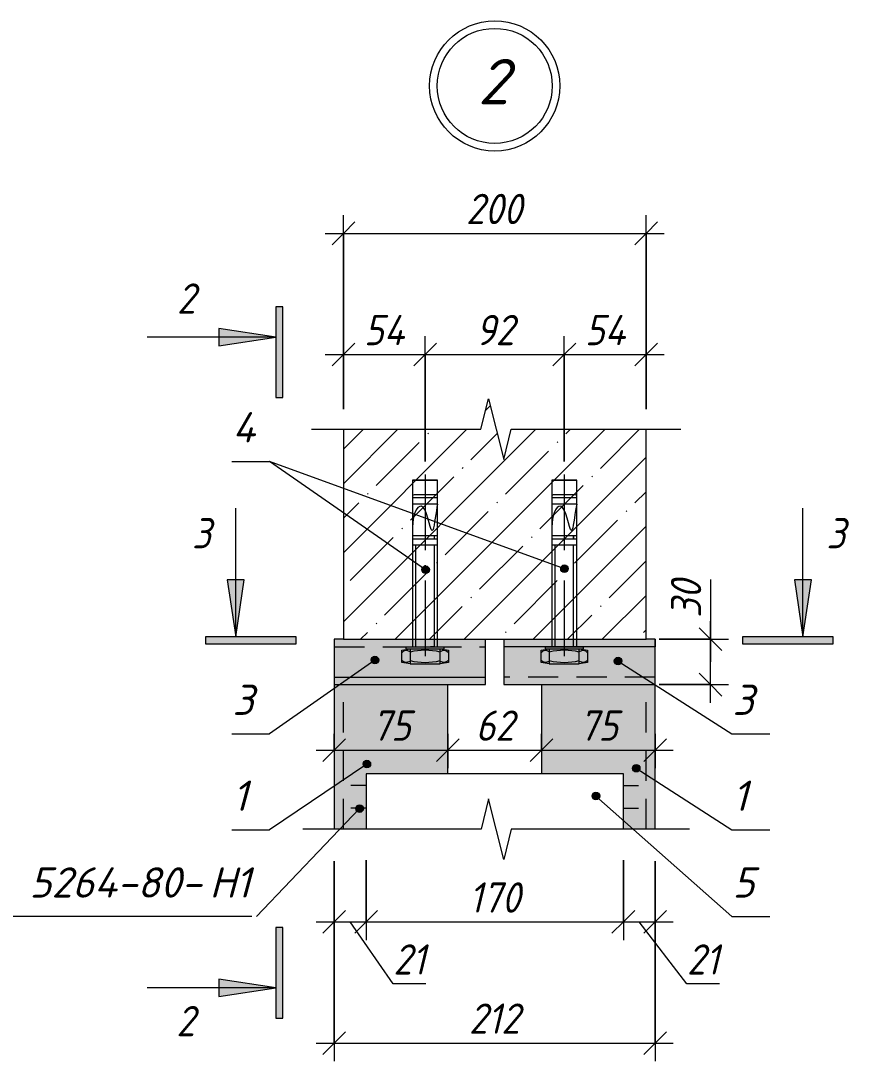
# Model space of a CAD drawing. Header units: millimetres. Extents: x -508 to 38670, y -99 to 8560.
# Drawn here: x 15065 to 15612, y 4062 to 4749 of the extents above; entities that cross this region are included whole.
import ezdxf

# ---------------------------------------------------------------- set-up
doc = ezdxf.new("R2010")
doc.units = ezdxf.units.MM
for name, pattern in [('200_ШТРИХ_ш1п0_6_', [32, 20, -12]), ('50_200_ШТРИХ_1Т_ш5_п1_п1_', [70, 50, -10, 0, -10]), ('IMPORT-Невидимая', [39.122222, 28.222222, -10.9])]:
    doc.linetypes.add(name, pattern=pattern)
for name, color, linetype, lineweight in [('A-ANNO-DIMS', 7, 'Continuous', 9), ('A-ANNO-DIMS-10', 7, 'Continuous', 9), ('A-ANNO-NOTE', 7, 'Continuous', 9), ('A-DETL', 7, 'Continuous', 9), ('A-DETL-1', 7, 'Continuous', 5), ('A-DETL-2', 7, '200_ШТРИХ_ш1п0_6_', 5), ('A-DETL-3', 7, 'Continuous', 20), ('A-DETL-4', 7, '50_200_ШТРИХ_1Т_ш5_п1_п1_', 5), ('A-DETL-5', 7, 'IMPORT-Невидимая', 5), ('A-DETL-GENF', 7, 'Continuous', 9), ('A-DETL-GENF-1', 7, 'Continuous', 5), ('G-ANNO-TEXT', 7, 'Continuous', 9)]:
    doc.layers.add(name, color=color, linetype=linetype, lineweight=lineweight)
doc.layers.add('A-DETL-GENF-2', color=7, linetype='Continuous', lineweight=9, true_color=0xffffff)
doc.styles.add('ISOCPEUR_B_I', font='', dxfattribs={"height": 30})
doc.styles.add('ISOCPEUR_I_2', font='isocpeui.ttf', dxfattribs={"width": 0.9, "height": 20})
doc.styles.add('ISOCPEUR_I_4', font='isocpeui.ttf', dxfattribs={"height": 20})
doc.styles.get('ISOCPEUR_B_I').set_extended_font_data('ISOCPEUR', italic=True, bold=True)
doc.dimstyles.new('ISO-2_0_0_9К_СРЕДНИЙ_1', dxfattribs={"dimscale": 304.8, "dimtxt": 19.919624, "dimasz": 0.049213, "dimexe": 0.03937, "dimexo": 0, "dimgap": 0, "dimtad": 1, "dimdec": 0, "dimzin": 0, "dimdsep": 46, "dimtxsty": 'ISOCPEUR_I_2', "dimblk1": 'OBLIQUE', "dimblk2": 'OBLIQUE', "dimsah": 1, "dimcen": 0.09, "dimdle": 0.03937, "dimazin": 0, "dimtfac": 1, "dimtdec": 4, "dimtix": 1, "dimtmove": 0, "dimatfit": 3, "dimfxl": 1, "dimtvp": 1, "dimtolj": 1, "dimtzin": 0, "dimarcsym": 2})
doc.dimstyles.new('ISO-2_0_0_9К_СРЕДНИЙ_2', dxfattribs={"dimscale": 304.8, "dimtxt": 19.919624, "dimasz": 0.049213, "dimexe": 0.03937, "dimexo": 0, "dimgap": 0, "dimtad": 1, "dimdec": 0, "dimzin": 0, "dimdsep": 46, "dimtxsty": 'ISOCPEUR_I_2', "dimblk1": 'OBLIQUE', "dimblk2": 'OBLIQUE', "dimsah": 1, "dimcen": 0.09, "dimdle": 0.03937, "dimazin": 0, "dimtfac": 1, "dimtdec": 4, "dimtix": 1, "dimtmove": 1, "dimatfit": 3, "dimfxl": 1, "dimtvp": 1, "dimtolj": 1, "dimtzin": 0, "dimarcsym": 2})

# ---------------------------------------------------------------- blocks, each defined once
blk = doc.blocks.new('DET_Линия разрыва - Линия разрыва-25057212-АР1_Фахверк из 2-х уголков Ф-11_ Ф-18-Ф-21_Узлы 2 эт_')
at = {"layer": 'A-DETL-GENF'}
for p, q in [((-5, 20), (-10, 0)), ((5, -20), (-5, 20)), ((-10, 0), (-127.72, 0)), ((10, 0), (5, -20)), ((127.72, 0), (10, 0))]:
    blk.add_line(p, q, dxfattribs=at)
blk = doc.blocks.new('DET_Линия разрыва - Линия разрыва-25057213-АР1_Фахверк из 2-х уголков Ф-11_ Ф-18-Ф-21_Узлы 2 эт_')
at = {"layer": 'A-DETL-GENF'}
for p, q in [((-5, 20), (-10, 0)), ((5, -20), (-5, 20)), ((-10, 0), (-122.1, 0)), ((10, 0), (5, -20)), ((122.1, 0), (10, 0))]:
    blk.add_line(p, q, dxfattribs=at)
blk = doc.blocks.new('DIMBLOCK185-АР1_Фахверк из 2-х уголков Ф-11_ Ф-18-Ф-21_Узлы 2 эт_')
at = {"layer": 'A-ANNO-DIMS-10'}
for p, q in [((15278.02, 4492.9), (15278.02, 4541.02)), ((15332.02, 4458.33), (15332.02, 4541.02)), ((15266.02, 4529.02), (15332.02, 4529.02)), ((15278.02, 4529.02), (15278.02, 4492.9)), ((15332.02, 4529.02), (15332.02, 4458.33))]:
    blk.add_line(p, q, dxfattribs=at)
at = {"layer": 'A-ANNO-DIMS-10', "lineweight": 20}
for p, q in [((15278.02, 4529.02), (15285.52, 4536.52)), ((15332.02, 4529.02), (15339.52, 4536.52)), ((15278.02, 4529.02), (15270.52, 4521.52)), ((15332.02, 4529.02), (15324.52, 4521.52))]:
    blk.add_line(p, q, dxfattribs=at)
at = {"layer": 'A-ANNO-DIMS-10', "color": 0, "insert": (15291.61, 4555.15), "char_height": 20, "width": 32.1779, "attachment_point": 1, "line_spacing_factor": 1.149209, "style": 'ISOCPEUR_I_2'}
blk.add_mtext('54', dxfattribs=at)
blk = doc.blocks.new('_Oblique')
at = {"color": 0, "linetype": 'ByBlock', "lineweight": -2}
blk.add_line((-0.5, -0.5), (0.5, 0.5), dxfattribs=at)
blk = doc.blocks.new('DIMBLOCK186-АР1_Фахверк из 2-х уголков Ф-11_ Ф-18-Ф-21_Узлы 2 эт_')
at = {"layer": 'A-ANNO-DIMS-10'}
for p, q in [((15332.02, 4458.33), (15332.02, 4541.02)), ((15424.02, 4458.33), (15424.02, 4541.02)), ((15332.02, 4529.02), (15424.02, 4529.02)), ((15332.02, 4529.02), (15332.02, 4458.33)), ((15424.02, 4529.02), (15424.02, 4458.33))]:
    blk.add_line(p, q, dxfattribs=at)
at = {"layer": 'A-ANNO-DIMS-10', "lineweight": 20}
for p, q in [((15332.02, 4529.02), (15339.52, 4536.52)), ((15424.02, 4529.02), (15431.52, 4536.52)), ((15332.02, 4529.02), (15324.52, 4521.52)), ((15424.02, 4529.02), (15416.52, 4521.52))]:
    blk.add_line(p, q, dxfattribs=at)
at = {"layer": 'A-ANNO-DIMS-10', "color": 0, "insert": (15365.38, 4555.15), "char_height": 20, "width": 30.3391, "attachment_point": 1, "line_spacing_factor": 1.149209, "style": 'ISOCPEUR_I_2'}
blk.add_mtext('92', dxfattribs=at)
blk = doc.blocks.new('DIMBLOCK187-АР1_Фахверк из 2-х уголков Ф-11_ Ф-18-Ф-21_Узлы 2 эт_')
at = {"layer": 'A-ANNO-DIMS-10'}
for p, q in [((15424.02, 4458.33), (15424.02, 4541.02)), ((15478.02, 4492.9), (15478.02, 4541.02)), ((15424.02, 4529.02), (15490.02, 4529.02)), ((15424.02, 4529.02), (15424.02, 4458.33)), ((15478.02, 4529.02), (15478.02, 4492.9))]:
    blk.add_line(p, q, dxfattribs=at)
at = {"layer": 'A-ANNO-DIMS-10', "lineweight": 20}
for p, q in [((15424.02, 4529.02), (15431.52, 4536.52)), ((15478.02, 4529.02), (15485.52, 4536.52)), ((15424.02, 4529.02), (15416.52, 4521.52)), ((15478.02, 4529.02), (15470.52, 4521.52))]:
    blk.add_line(p, q, dxfattribs=at)
at = {"layer": 'A-ANNO-DIMS-10', "color": 0, "insert": (15437.61, 4555.15), "char_height": 20, "width": 32.1779, "attachment_point": 1, "line_spacing_factor": 1.149209, "style": 'ISOCPEUR_I_2'}
blk.add_mtext('54', dxfattribs=at)
blk = doc.blocks.new('DIMBLOCK188-АР1_Фахверк из 2-х уголков Ф-11_ Ф-18-Ф-21_Узлы 2 эт_')
at = {"layer": 'A-ANNO-DIMS-10'}
for p, q in [((15347.02, 4278.34), (15347.02, 4255.73)), ((15347.02, 4267.73), (15347.02, 4278.34)), ((15409.02, 4278.34), (15409.02, 4255.73)), ((15409.02, 4267.73), (15409.02, 4278.34)), ((15335.02, 4267.73), (15421.02, 4267.73))]:
    blk.add_line(p, q, dxfattribs=at)
at = {"layer": 'A-ANNO-DIMS-10', "lineweight": 20}
for p, q in [((15347.02, 4267.73), (15354.52, 4275.23)), ((15409.02, 4267.73), (15416.52, 4275.23)), ((15347.02, 4267.73), (15339.52, 4260.23)), ((15409.02, 4267.73), (15401.52, 4260.23))]:
    blk.add_line(p, q, dxfattribs=at)
at = {"layer": 'A-ANNO-DIMS-10', "color": 0, "insert": (15365.38, 4293.86), "char_height": 20, "width": 30.3391, "attachment_point": 1, "line_spacing_factor": 1.149209, "style": 'ISOCPEUR_I_2'}
blk.add_mtext('62', dxfattribs=at)
blk = doc.blocks.new('DIMBLOCK189-АР1_Фахверк из 2-х уголков Ф-11_ Ф-18-Ф-21_Узлы 2 эт_')
at = {"layer": 'A-ANNO-DIMS-10'}
for p, q in [((15272.02, 4278.34), (15272.02, 4255.73)), ((15272.02, 4267.73), (15272.02, 4278.34)), ((15347.02, 4278.34), (15347.02, 4255.73)), ((15347.02, 4267.73), (15347.02, 4278.34)), ((15260.02, 4267.73), (15359.02, 4267.73))]:
    blk.add_line(p, q, dxfattribs=at)
at = {"layer": 'A-ANNO-DIMS-10', "lineweight": 20}
for p, q in [((15272.02, 4267.73), (15279.52, 4275.23)), ((15347.02, 4267.73), (15354.52, 4275.23)), ((15272.02, 4267.73), (15264.52, 4260.23)), ((15347.02, 4267.73), (15339.52, 4260.23))]:
    blk.add_line(p, q, dxfattribs=at)
at = {"layer": 'A-ANNO-DIMS-10', "color": 0, "insert": (15296.88, 4293.86), "char_height": 20, "width": 30.3391, "attachment_point": 1, "line_spacing_factor": 1.149209, "style": 'ISOCPEUR_I_2'}
blk.add_mtext('75', dxfattribs=at)
blk = doc.blocks.new('DIMBLOCK190-АР1_Фахверк из 2-х уголков Ф-11_ Ф-18-Ф-21_Узлы 2 эт_')
at = {"layer": 'A-ANNO-DIMS-10'}
for p, q in [((15409.02, 4278.34), (15409.02, 4255.73)), ((15409.02, 4267.73), (15409.02, 4278.34)), ((15484.02, 4278.34), (15484.02, 4255.73)), ((15484.02, 4267.73), (15484.02, 4278.34)), ((15397.02, 4267.73), (15496.02, 4267.73))]:
    blk.add_line(p, q, dxfattribs=at)
at = {"layer": 'A-ANNO-DIMS-10', "lineweight": 20}
for p, q in [((15409.02, 4267.73), (15416.52, 4275.23)), ((15484.02, 4267.73), (15491.52, 4275.23)), ((15409.02, 4267.73), (15401.52, 4260.23)), ((15484.02, 4267.73), (15476.52, 4260.23))]:
    blk.add_line(p, q, dxfattribs=at)
at = {"layer": 'A-ANNO-DIMS-10', "color": 0, "insert": (15433.88, 4293.86), "char_height": 20, "width": 30.3391, "attachment_point": 1, "line_spacing_factor": 1.149209, "style": 'ISOCPEUR_I_2'}
blk.add_mtext('75', dxfattribs=at)
blk = doc.blocks.new('DIMBLOCK191-АР1_Фахверк из 2-х уголков Ф-11_ Ф-18-Ф-21_Узлы 2 эт_')
at = {"layer": 'A-ANNO-DIMS-10'}
for p, q in [((15272.02, 4194.31), (15272.02, 4062.19)), ((15272.02, 4074.19), (15272.02, 4194.31)), ((15484.02, 4194.31), (15484.02, 4062.19)), ((15484.02, 4074.19), (15484.02, 4194.31)), ((15260.02, 4074.19), (15496.02, 4074.19))]:
    blk.add_line(p, q, dxfattribs=at)
at = {"layer": 'A-ANNO-DIMS-10', "lineweight": 20}
for p, q in [((15272.02, 4074.19), (15279.52, 4081.69)), ((15484.02, 4074.19), (15491.52, 4081.69)), ((15272.02, 4074.19), (15264.52, 4066.69)), ((15484.02, 4074.19), (15476.52, 4066.69))]:
    blk.add_line(p, q, dxfattribs=at)
at = {"layer": 'A-ANNO-DIMS-10', "color": 0, "insert": (15360.98, 4100.32), "char_height": 20, "width": 40.9118, "attachment_point": 1, "line_spacing_factor": 1.149209, "style": 'ISOCPEUR_I_2'}
blk.add_mtext('212', dxfattribs=at)
blk = doc.blocks.new('DIMBLOCK192-АР1_Фахверк из 2-х уголков Ф-11_ Ф-18-Ф-21_Узлы 2 эт_')
at = {"layer": 'A-ANNO-DIMS-10'}
for p, q in [((15520.61, 4380.29), (15520.61, 4355)), ((15520.61, 4355), (15520.61, 4325.91)), ((15520.61, 4298.91), (15520.61, 4352.91)), ((15486.62, 4340.91), (15532.61, 4340.91)), ((15520.61, 4340.91), (15486.62, 4340.91)), ((15486.62, 4310.91), (15532.61, 4310.91)), ((15520.61, 4310.91), (15486.62, 4310.91))]:
    blk.add_line(p, q, dxfattribs=at)
at = {"layer": 'A-ANNO-DIMS-10', "lineweight": 20}
for p, q in [((15520.61, 4340.91), (15513.11, 4348.41)), ((15520.61, 4340.91), (15528.11, 4333.41)), ((15520.61, 4310.91), (15513.11, 4318.41)), ((15520.61, 4310.91), (15528.11, 4303.41))]:
    blk.add_line(p, q, dxfattribs=at)
at = {"layer": 'A-ANNO-DIMS-10', "color": 0, "insert": (15494.48, 4355), "char_height": 20, "width": 30.3391, "attachment_point": 1, "rotation": 90, "line_spacing_factor": 1.149209, "style": 'ISOCPEUR_I_2'}
blk.add_mtext('30', dxfattribs=at)
blk = doc.blocks.new('_AT__Текстовая выноска1 - _AT__Текстовая выноска-30601245-АР1_Фахверк из 2-х уголков Ф-11_ Ф-18-Ф-21_Узлы 2 эт_')
at = {"layer": 'A-ANNO-NOTE'}
blk.add_line((0, 0), (2.5, 0), dxfattribs=at)
blk = doc.blocks.new('DIMBLOCK193-АР1_Фахверк из 2-х уголков Ф-11_ Ф-18-Ф-21_Узлы 2 эт_')
at = {"layer": 'A-ANNO-DIMS-10'}
for p, q in [((15278.02, 4510.87), (15278.02, 4621.02)), ((15478.02, 4510.87), (15478.02, 4621.02)), ((15266.02, 4609.02), (15490.02, 4609.02)), ((15278.02, 4609.02), (15278.02, 4510.87)), ((15478.02, 4609.02), (15478.02, 4510.87))]:
    blk.add_line(p, q, dxfattribs=at)
at = {"layer": 'A-ANNO-DIMS-10', "lineweight": 20}
for p, q in [((15278.02, 4609.02), (15285.52, 4616.52)), ((15478.02, 4609.02), (15485.52, 4616.52)), ((15278.02, 4609.02), (15270.52, 4601.52)), ((15478.02, 4609.02), (15470.52, 4601.52))]:
    blk.add_line(p, q, dxfattribs=at)
at = {"layer": 'A-ANNO-DIMS-10', "color": 0, "insert": (15359.06, 4635.15), "char_height": 20, "width": 45.5087, "attachment_point": 1, "line_spacing_factor": 1.149209, "style": 'ISOCPEUR_I_2'}
blk.add_mtext('200', dxfattribs=at)
blk = doc.blocks.new('_AT__Текстовая выноска 2_0 - _AT__Текстовая выноска 2_0-30620700-АР1_Фахверк из 2-х уголков Ф-11_ Ф-18-Ф-21_Узлы 2 эт_')
at = {"layer": 'A-ANNO-NOTE'}
blk.add_line((0, 0), (23, 0), dxfattribs=at)
blk = doc.blocks.new('DIMBLOCK194-АР1_Фахверк из 2-х уголков Ф-11_ Ф-18-Ф-21_Узлы 2 эт_')
at = {"layer": 'A-ANNO-DIMS-10'}
for p, q in [((15272.02, 4194.31), (15272.02, 4142.19)), ((15272.02, 4154.19), (15272.02, 4194.31)), ((15293.02, 4194.89), (15293.02, 4142.19)), ((15293.02, 4154.19), (15293.02, 4194.89)), ((15260.02, 4154.19), (15293.02, 4154.19)), ((15311, 4113.26), (15282.52, 4154.19)), ((15332.46, 4113.26), (15311, 4113.26))]:
    blk.add_line(p, q, dxfattribs=at)
at = {"layer": 'A-ANNO-DIMS-10', "lineweight": 20}
for p, q in [((15272.02, 4154.19), (15279.52, 4161.69)), ((15293.02, 4154.19), (15300.52, 4161.69)), ((15272.02, 4154.19), (15264.52, 4146.69)), ((15293.02, 4154.19), (15285.52, 4146.69))]:
    blk.add_line(p, q, dxfattribs=at)
at = {"layer": 'A-ANNO-DIMS-10', "color": 0, "insert": (15311, 4139.39), "char_height": 20, "width": 25.7423, "attachment_point": 1, "line_spacing_factor": 1.149209, "style": 'ISOCPEUR_I_2'}
blk.add_mtext('21', dxfattribs=at)
blk = doc.blocks.new('DIMBLOCK195-АР1_Фахверк из 2-х уголков Ф-11_ Ф-18-Ф-21_Узлы 2 эт_')
at = {"layer": 'A-ANNO-DIMS-10'}
for p, q in [((15293.02, 4194.89), (15293.02, 4142.19)), ((15293.02, 4154.19), (15293.02, 4194.89)), ((15463.02, 4194.89), (15463.02, 4142.19)), ((15463.02, 4154.19), (15463.02, 4194.89)), ((15293.02, 4154.19), (15463.02, 4154.19))]:
    blk.add_line(p, q, dxfattribs=at)
at = {"layer": 'A-ANNO-DIMS-10', "lineweight": 20}
for p, q in [((15293.02, 4154.19), (15300.52, 4161.69)), ((15463.02, 4154.19), (15470.52, 4161.69)), ((15293.02, 4154.19), (15285.52, 4146.69)), ((15463.02, 4154.19), (15455.52, 4146.69))]:
    blk.add_line(p, q, dxfattribs=at)
at = {"layer": 'A-ANNO-DIMS-10', "color": 0, "insert": (15360.98, 4180.32), "char_height": 20, "width": 40.9118, "attachment_point": 1, "line_spacing_factor": 1.149209, "style": 'ISOCPEUR_I_2'}
blk.add_mtext('170', dxfattribs=at)
blk = doc.blocks.new('DIMBLOCK196-АР1_Фахверк из 2-х уголков Ф-11_ Ф-18-Ф-21_Узлы 2 эт_')
at = {"layer": 'A-ANNO-DIMS-10'}
for p, q in [((15463.02, 4194.89), (15463.02, 4142.19)), ((15463.02, 4154.19), (15463.02, 4194.89)), ((15484.02, 4194.31), (15484.02, 4142.19)), ((15484.02, 4154.19), (15484.02, 4194.31)), ((15463.02, 4154.19), (15496.02, 4154.19)), ((15505.01, 4113.26), (15473.52, 4154.19)), ((15526.47, 4113.26), (15505.01, 4113.26))]:
    blk.add_line(p, q, dxfattribs=at)
at = {"layer": 'A-ANNO-DIMS-10', "lineweight": 20}
for p, q in [((15463.02, 4154.19), (15470.52, 4161.69)), ((15484.02, 4154.19), (15491.52, 4161.69)), ((15463.02, 4154.19), (15455.52, 4146.69)), ((15484.02, 4154.19), (15476.52, 4146.69))]:
    blk.add_line(p, q, dxfattribs=at)
at = {"layer": 'A-ANNO-DIMS-10', "color": 0, "insert": (15505.01, 4139.39), "char_height": 20, "width": 25.7423, "attachment_point": 1, "line_spacing_factor": 1.149209, "style": 'ISOCPEUR_I_2'}
blk.add_mtext('21', dxfattribs=at)

msp = doc.modelspace()

# ---------------------------------------------------------------- hatches: boundary and pattern name
at = {"layer": 'A-ANNO-NOTE'}
h = msp.add_hatch(color=256, dxfattribs=at)
edge = h.paths.add_edge_path(flags=0)
edge.add_arc((15332.32, 4386.82), 2.5, 0, 360)
h = msp.add_hatch(color=256, dxfattribs=at)
edge = h.paths.add_edge_path(flags=0)
edge.add_arc((15424.11, 4387.48), 2.5, 0, 360)
h = msp.add_hatch(color=256, dxfattribs=at)
edge = h.paths.add_edge_path(flags=0)
edge.add_arc((15298.83, 4327.14), 2.5, 0, 360)
h = msp.add_hatch(color=256, dxfattribs=at)
edge = h.paths.add_edge_path(flags=0)
edge.add_arc((15459.54, 4326.52), 2.5, 0, 360)
h = msp.add_hatch(color=256, dxfattribs=at)
edge = h.paths.add_edge_path(flags=0)
edge.add_arc((15293.54, 4258.48), 2.5, 0, 360)
h = msp.add_hatch(color=256, dxfattribs=at)
edge = h.paths.add_edge_path(flags=0)
edge.add_arc((15471.52, 4255.73), 2.5, 0, 360)
h = msp.add_hatch(color=256, dxfattribs=at)
edge = h.paths.add_edge_path(flags=0)
edge.add_arc((15444.93, 4237.36), 2.5, 0, 360)
h = msp.add_hatch(color=256, dxfattribs=at)
edge = h.paths.add_edge_path(flags=0)
edge.add_arc((15288.74, 4229.01), 2.5, 0, 360)
at = {"layer": 'A-DETL-GENF'}
for points in [[(15238.1, 4500.59), (15238.1, 4560.46), (15233.41, 4560.46), (15233.41, 4500.59)], [(15195.69, 4534.81), (15233.41, 4540.46), (15195.69, 4546.12), (15195.69, 4540.46)], [(15206.84, 4342.51), (15212.5, 4380.23), (15201.18, 4380.23)], [(15581.7, 4342.51), (15587.36, 4380.23), (15576.05, 4380.23)], [(15186.84, 4337.83), (15246.72, 4337.83), (15246.72, 4342.51), (15186.84, 4342.51), (15186.84, 4340.91)], [(15601.7, 4337.83), (15601.7, 4342.51), (15541.83, 4342.51), (15541.83, 4337.83), (15581.7, 4337.83)], [(15233.41, 4090.69), (15238.1, 4090.69), (15238.1, 4150.57), (15233.41, 4150.57), (15233.41, 4105.03)], [(15195.69, 4105.03), (15233.41, 4110.69), (15195.69, 4116.35), (15195.69, 4110.69)]]:
    msp.add_hatch(color=256, dxfattribs=at).paths.add_polyline_path(points, flags=0)
at = {"layer": 'A-DETL-GENF-1'}
h = msp.add_hatch(dxfattribs=at)
h.set_pattern_fill('FP_14', color=256, style=0, pattern_type=2)
h.set_pattern_definition([(45, (9420.183, 0), (-22.80985, 22.80985), []), (45, (9442.993, 0), (-22.80985, 22.80985), [40.323, -8.065, 0.671, -7.394])])
h.paths.add_polyline_path([(15373.94, 4340.91), (15478.02, 4340.91), (15478.02, 4479.66), (15388.94, 4479.66), (15383.94, 4459.66), (15373.94, 4499.66), (15368.94, 4479.66), (15278.02, 4479.66), (15278.02, 4340.91), (15372.02, 4340.91)], flags=0)
at = {"layer": 'A-DETL-GENF-2'}
for points in [[(15372.02, 4310.91), (15372.02, 4340.91), (15272.02, 4340.91), (15272.02, 4310.91), (15347.02, 4310.91)], [(15384.02, 4310.91), (15484.02, 4310.91), (15484.02, 4340.91), (15384.02, 4340.91)], [(15293.02, 4215.41), (15293.02, 4251.91), (15347.02, 4251.91), (15347.02, 4310.91), (15272.02, 4310.91), (15272.02, 4215.41)], [(15484.02, 4215.41), (15484.02, 4310.91), (15409.02, 4310.91), (15409.02, 4251.91), (15463.02, 4251.91), (15463.02, 4215.41)]]:
    msp.add_hatch(color=256, dxfattribs=at).paths.add_polyline_path(points, flags=0)

# ---------------------------------------------------------------- linework, layer by layer
at = {"layer": 'A-ANNO-NOTE'}
for p, q in [((15424.11, 4387.48), (15229.28, 4458.38)), ((15332.32, 4386.82), (15229.28, 4458.38)), ((15298.83, 4327.14), (15229.28, 4278.37)), ((15459.54, 4326.52), (15534.75, 4278.37)), ((15293.54, 4258.48), (15229.28, 4215.02)), ((15471.52, 4255.73), (15534.75, 4215.02)), ((15444.93, 4237.36), (15534.75, 4157.73)), ((15288.74, 4229.01), (15220.53, 4157.73))]:
    msp.add_line(p, q, dxfattribs=at)
for centre in [(15332.32, 4386.82), (15424.11, 4387.48), (15298.83, 4327.14), (15459.54, 4326.52), (15293.54, 4258.48), (15471.52, 4255.73), (15444.93, 4237.36), (15288.74, 4229.01)]:
    msp.add_circle(centre, 2.5, dxfattribs=at)
at = {"layer": 'A-DETL'}
for p, q in [((15278.02, 4340.91), (15272.02, 4340.91)), ((15272.02, 4340.91), (15272.02, 4310.91)), ((15372.02, 4310.91), (15372.02, 4340.91)), ((15384.02, 4340.91), (15384.02, 4310.91)), ((15484.02, 4340.91), (15478.02, 4340.91)), ((15484.02, 4310.91), (15484.02, 4340.91)), ((15484.02, 4335.91), (15384.02, 4335.91)), ((15272.02, 4315.91), (15372.02, 4315.91)), ((15272.02, 4310.91), (15272.02, 4215.41)), ((15272.02, 4310.91), (15372.02, 4310.91)), ((15347.02, 4251.91), (15347.02, 4310.91)), ((15384.02, 4310.91), (15484.02, 4310.91)), ((15409.02, 4310.91), (15409.02, 4251.91)), ((15484.02, 4215.41), (15484.02, 4310.91)), ((15463.02, 4251.91), (15293.02, 4251.91)), ((15293.02, 4251.91), (15293.02, 4215.41)), ((15463.02, 4215.41), (15463.02, 4251.91))]:
    msp.add_line(p, q, dxfattribs=at)
at = {"layer": 'A-DETL-1'}
for p, q in [((15233.41, 4560.46), (15233.41, 4540.46)), ((15238.1, 4560.46), (15233.41, 4560.46)), ((15238.1, 4500.59), (15238.1, 4560.46)), ((15195.69, 4546.12), (15195.69, 4534.81)), ((15233.41, 4540.46), (15195.69, 4546.12)), ((15233.41, 4540.46), (15148.41, 4540.46)), ((15195.69, 4534.81), (15233.41, 4540.46)), ((15233.41, 4540.46), (15233.41, 4500.59)), ((15233.41, 4500.59), (15238.1, 4500.59)), ((15323.76, 4445.91), (15340.29, 4445.91)), ((15340.29, 4445.91), (15323.76, 4445.91)), ((15323.76, 4445.91), (15323.76, 4335.91)), ((15340.29, 4335.91), (15340.29, 4445.91)), ((15415.76, 4445.91), (15432.29, 4445.91)), ((15432.29, 4445.91), (15415.76, 4445.91)), ((15415.76, 4445.91), (15415.76, 4335.91)), ((15432.29, 4335.91), (15432.29, 4445.91)), ((15340.29, 4434.26), (15323.76, 4434.26)), ((15339.32, 4436.33), (15324.73, 4436.33)), ((15432.29, 4434.26), (15415.76, 4434.26)), ((15431.32, 4436.33), (15416.73, 4436.33)), ((15206.84, 4342.51), (15206.84, 4427.51)), ((15340.29, 4430.13), (15323.76, 4430.13)), ((15432.29, 4430.13), (15415.76, 4430.13)), ((15581.7, 4342.51), (15581.7, 4427.51)), ((15340.29, 4409.17), (15323.76, 4409.17)), ((15340.29, 4407.1), (15323.76, 4407.1)), ((15338.13, 4407.1), (15338.13, 4409.17)), ((15338.22, 4407.1), (15338.22, 4409.17)), ((15432.29, 4409.17), (15415.76, 4409.17)), ((15432.29, 4407.1), (15415.76, 4407.1)), ((15430.13, 4407.1), (15430.13, 4409.17)), ((15430.22, 4407.1), (15430.22, 4409.17)), ((15340.29, 4402.97), (15323.76, 4402.97)), ((15325.86, 4335.91), (15325.86, 4402.97)), ((15338.18, 4335.91), (15338.18, 4402.97)), ((15432.29, 4402.97), (15415.76, 4402.97)), ((15417.86, 4335.91), (15417.86, 4402.97)), ((15430.18, 4335.91), (15430.18, 4402.97)), ((15201.18, 4380.23), (15206.84, 4342.51)), ((15212.5, 4380.23), (15201.18, 4380.23)), ((15206.84, 4342.51), (15212.5, 4380.23)), ((15587.36, 4380.23), (15576.05, 4380.23)), ((15576.05, 4380.23), (15581.7, 4342.51)), ((15581.7, 4342.51), (15587.36, 4380.23)), ((15186.84, 4342.51), (15186.84, 4337.83)), ((15206.84, 4342.51), (15186.84, 4342.51)), ((15186.84, 4337.83), (15246.72, 4337.83)), ((15246.72, 4342.51), (15206.84, 4342.51)), ((15246.72, 4337.83), (15246.72, 4342.51)), ((15581.7, 4342.51), (15541.83, 4342.51)), ((15541.83, 4342.51), (15541.83, 4337.83)), ((15541.83, 4337.83), (15601.7, 4337.83)), ((15601.7, 4342.51), (15581.7, 4342.51)), ((15601.7, 4337.83), (15601.7, 4342.51)), ((15316.61, 4333.71), (15322.1, 4334.48)), ((15316.61, 4325.51), (15316.61, 4333.71)), ((15319.35, 4335.91), (15319.35, 4334.48)), ((15319.35, 4335.91), (15344.7, 4335.91)), ((15319.35, 4334.48), (15344.7, 4334.48)), ((15322.1, 4334.48), (15322.1, 4324.73)), ((15322.1, 4334.48), (15341.94, 4334.48)), ((15337.57, 4335.91), (15335.52, 4335.91)), ((15341.94, 4324.73), (15341.94, 4334.48)), ((15341.94, 4334.48), (15347.43, 4333.71)), ((15344.7, 4334.48), (15344.7, 4335.91)), ((15347.43, 4333.71), (15347.43, 4325.51)), ((15408.61, 4333.71), (15414.1, 4334.48)), ((15408.61, 4325.51), (15408.61, 4333.71)), ((15411.35, 4335.91), (15411.35, 4334.48)), ((15411.35, 4335.91), (15436.7, 4335.91)), ((15411.35, 4334.48), (15436.7, 4334.48)), ((15414.1, 4334.48), (15414.1, 4324.73)), ((15414.1, 4334.48), (15433.94, 4334.48)), ((15429.57, 4335.91), (15427.52, 4335.91)), ((15433.94, 4324.73), (15433.94, 4334.48)), ((15433.94, 4334.48), (15439.43, 4333.71)), ((15436.7, 4334.48), (15436.7, 4335.91)), ((15439.43, 4333.71), (15439.43, 4325.51)), ((15322.1, 4324.74), (15316.61, 4325.51)), ((15322.1, 4324.73), (15341.94, 4324.73)), ((15347.43, 4325.51), (15341.94, 4324.74)), ((15414.1, 4324.74), (15408.61, 4325.51)), ((15414.1, 4324.73), (15433.94, 4324.73)), ((15439.43, 4325.51), (15433.94, 4324.74)), ((15293.02, 4244.41), (15283.02, 4244.41)), ((15463.02, 4244.41), (15473.02, 4244.41)), ((15293.02, 4229.41), (15283.02, 4229.41)), ((15463.02, 4229.41), (15473.02, 4229.41)), ((15238.1, 4150.57), (15233.41, 4150.57)), ((15233.41, 4150.57), (15233.41, 4110.69)), ((15238.1, 4090.69), (15238.1, 4150.57)), ((15233.41, 4110.69), (15148.41, 4110.69)), ((15233.41, 4110.69), (15195.69, 4116.35)), ((15195.69, 4116.35), (15195.69, 4105.03)), ((15195.69, 4105.03), (15233.41, 4110.69)), ((15233.41, 4110.69), (15233.41, 4090.69)), ((15233.41, 4090.69), (15238.1, 4090.69))]:
    msp.add_line(p, q, dxfattribs=at)
for radius in [43, 38]:
    msp.add_circle((15378.02, 4706.41), radius, dxfattribs=at)
for centre, radius, start, end in [((15324.94, 4434.97), 1.38, 98.72345, 149.10051), ((15339.11, 4434.97), 1.38, 30.89949, 81.27655), ((15416.94, 4434.97), 1.38, 98.72345, 149.10051), ((15431.11, 4434.97), 1.38, 30.89949, 81.27655), ((15319.74, 4329.17), 4.23, 56.08031, 137.7236), ((15332.02, 4290.75), 42.85, 76.6145, 103.3855), ((15344.3, 4329.17), 4.23, 42.2764, 123.91969), ((15411.74, 4329.17), 4.23, 56.08031, 137.7236), ((15424.02, 4290.75), 42.85, 76.6145, 103.3855), ((15436.3, 4329.17), 4.23, 42.2764, 123.91969), ((15319.74, 4330.03), 4.23, 222.2764, 303.91969), ((15332.02, 4368.45), 42.85, 256.6145, 283.3855), ((15344.3, 4330.03), 4.23, 236.08031, 317.7236), ((15411.74, 4330.03), 4.23, 222.2764, 303.91969), ((15424.02, 4368.45), 42.85, 256.6145, 283.3855), ((15436.3, 4330.03), 4.23, 236.08031, 317.7236)]:
    msp.add_arc(centre, radius, start, end, dxfattribs=at)
for points in [[(15340.29, 4430.13), (15339.11, 4425.41), (15336.65, 4399.96), (15332.89, 4437.43), (15323.76, 4425.44), (15323.76, 4414.44)], [(15432.29, 4430.13), (15431.11, 4425.41), (15428.65, 4399.96), (15424.89, 4437.43), (15415.76, 4425.44), (15415.76, 4414.44)]]:
    msp.add_open_spline(points, degree=3, knots=[3.947128, 3.947128, 3.947128, 3.947128, 10.095996, 20.129437, 28.583816, 28.583816, 28.583816, 28.583816], dxfattribs=at)
at = {"layer": 'A-DETL-2'}
for p, q in [((15272.02, 4335.91), (15372.02, 4335.91)), ((15484.02, 4315.91), (15384.02, 4315.91)), ((15278.02, 4215.41), (15278.02, 4310.91)), ((15478.02, 4215.41), (15478.02, 4310.91))]:
    msp.add_line(p, q, dxfattribs=at)
at = {"layer": 'A-DETL-3'}
for p, q in [((15278.02, 4479.66), (15278.02, 4340.91)), ((15478.02, 4340.91), (15478.02, 4479.66)), ((15278.02, 4340.91), (15478.02, 4340.91))]:
    msp.add_line(p, q, dxfattribs=at)
at = {"layer": 'A-DETL-4'}
for p, q in [((15332.02, 4449.73), (15332.02, 4319.73)), ((15424.02, 4449.73), (15424.02, 4319.73))]:
    msp.add_line(p, q, dxfattribs=at)
at = {"layer": 'A-DETL-5'}
for p, q in [((15272.02, 4340.91), (15272.02, 4335.91)), ((15484.02, 4340.91), (15484.02, 4335.91))]:
    msp.add_line(p, q, dxfattribs=at)

# ---------------------------------------------------------------- block references
at = {"layer": 'A-ANNO-NOTE', "xscale": 10, "yscale": 10, "zscale": 10}
for p in [(15204.28, 4458.38), (15204.28, 4278.37), (15534.75, 4278.37), (15204.28, 4215.02), (15534.75, 4215.02), (15534.75, 4157.73)]:
    msp.add_blockref('_AT__Текстовая выноска1 - _AT__Текстовая выноска-30601245-АР1_Фахверк из 2-х уголков Ф-11_ Ф-18-Ф-21_Узлы 2 эт_', p, dxfattribs=at)
at = {"layer": 'A-ANNO-NOTE', "xscale": 10, "yscale": 10, "zscale": 10, "rotation": 180}
msp.add_blockref('_AT__Текстовая выноска 2_0 - _AT__Текстовая выноска 2_0-30620700-АР1_Фахверк из 2-х уголков Ф-11_ Ф-18-Ф-21_Узлы 2 эт_', (15217.62, 4157.73), dxfattribs=at)
at = {"layer": 'A-DETL-GENF', "rotation": 180}
msp.add_blockref('DET_Линия разрыва - Линия разрыва-25057213-АР1_Фахверк из 2-х уголков Ф-11_ Ф-18-Ф-21_Узлы 2 эт_', (15378.94, 4479.66), dxfattribs=at)
at = {"layer": 'A-DETL-GENF'}
msp.add_blockref('DET_Линия разрыва - Линия разрыва-25057212-АР1_Фахверк из 2-х уголков Ф-11_ Ф-18-Ф-21_Узлы 2 эт_', (15378.99, 4215.41), dxfattribs=at)

# ---------------------------------------------------------------- texts
at = {"layer": 'A-ANNO-NOTE', "char_height": 20, "attachment_point": 1, "style": 'ISOCPEUR_I_4'}
for s, insert, width in [('\\fISOCPEUR|b0|i1|c204|p34|;4', (15204.69, 4490.91), 20.8439), ('\\fISOCPEUR|b0|i1|c204|p34|;3', (15204.69, 4310.89), 17.6371), ('\\fISOCPEUR|b0|i1|c204|p34|;3', (15535.17, 4310.89), 17.6371), ('\\fISOCPEUR|b0|i1|c204|p34|;1', (15204.69, 4247.54), 12.827), ('\\fISOCPEUR|b0|i1|c204|p34|;1', (15535.17, 4247.54), 12.827), (' 5264-80-', (15057.81, 4190.26), 159.5358), ('\\fISOCPEUR|b0|i1|c204|p34|;Н', (15189.44, 4190.26), 20.8439), ('\\fISOCPEUR|b0|i1|c204|p34|;1', (15206.64, 4190.26), 12.827), ('\\fISOCPEUR|b0|i1|c204|p34|;5', (15535.17, 4190.26), 17.6371)]:
    msp.add_mtext(s, dxfattribs=dict(at, insert=insert, width=width))
at = {"layer": 'G-ANNO-TEXT', "attachment_point": 1}
for s, insert, char_height, width, style in [('\\fISOCPEUR|b1|i1|c204|p34|;2', (15366.88, 4724.27), 30, 26.4557, 'ISOCPEUR_B_I'), ('\\fISOCPEUR|b0|i1|c204|p34|;\\W.9;2', (15168.04, 4575.95), 20, 15.8734, 'ISOCPEUR_I_2'), ('\\fISOCPEUR|b0|i1|c204|p34|;\\W.9;3', (15177.92, 4420.95), 20, 15.8734, 'ISOCPEUR_I_2'), ('\\fISOCPEUR|b0|i1|c204|p34|;\\W.9;3', (15597.17, 4420.95), 20, 15.8734, 'ISOCPEUR_I_2'), ('\\fISOCPEUR|b0|i1|c204|p34|;\\W.9;2', (15167.62, 4098.68), 20, 15.8734, 'ISOCPEUR_I_2')]:
    msp.add_mtext(s, dxfattribs=dict(at, insert=insert, char_height=char_height, width=width, style=style))

# ---------------------------------------------------------------- dimensions: what is measured, and where the dimension line sits
at = {"layer": 'A-ANNO-DIMS'}
for base, p1, p2, override, picture, middle in [((15478.02, 4609.02), (15278.02, 4510.87), (15478.02, 4510.87), {"dimpost": '<>', "dimfxl": 200}, 'DIMBLOCK193-АР1_Фахверк из 2-х уголков Ф-11_ Ф-18-Ф-21_Узлы 2 эт_', (15378.02, 4619.02)), ((15332.02, 4529.02), (15278.02, 4492.9), (15332.02, 4458.33), {"dimpost": '<>', "dimfxl": 64.116422}, 'DIMBLOCK185-АР1_Фахверк из 2-х уголков Ф-11_ Ф-18-Ф-21_Узлы 2 эт_', (15305.02, 4539.02)), ((15424.02, 4529.02), (15332.02, 4458.33), (15424.02, 4458.33), {"dimpost": '<>', "dimfxl": 92}, 'DIMBLOCK186-АР1_Фахверк из 2-х уголков Ф-11_ Ф-18-Ф-21_Узлы 2 эт_', (15378.02, 4539.02)), ((15478.02, 4529.02), (15424.02, 4458.33), (15478.02, 4492.9), {"dimpost": '<>', "dimfxl": 64.116422}, 'DIMBLOCK187-АР1_Фахверк из 2-х уголков Ф-11_ Ф-18-Ф-21_Узлы 2 эт_', (15451.02, 4539.02)), ((15347.02, 4267.73), (15272.02, 4278.34), (15347.02, 4278.34), {"dimpost": '<>', "dimfxl": 75}, 'DIMBLOCK189-АР1_Фахверк из 2-х уголков Ф-11_ Ф-18-Ф-21_Узлы 2 эт_', (15309.52, 4277.86)), ((15409.02, 4267.73), (15347.02, 4278.34), (15409.02, 4278.34), {"dimpost": '<>', "dimfxl": 62}, 'DIMBLOCK188-АР1_Фахверк из 2-х уголков Ф-11_ Ф-18-Ф-21_Узлы 2 эт_', (15378.02, 4277.73)), ((15484.02, 4267.73), (15409.02, 4278.34), (15484.02, 4278.34), {"dimpost": '<>', "dimfxl": 75}, 'DIMBLOCK190-АР1_Фахверк из 2-х уголков Ф-11_ Ф-18-Ф-21_Узлы 2 эт_', (15446.52, 4277.86)), ((15484.02, 4074.19), (15272.02, 4194.31), (15484.02, 4194.31), {"dimpost": '<>', "dimfxl": 212}, 'DIMBLOCK191-АР1_Фахверк из 2-х уголков Ф-11_ Ф-18-Ф-21_Узлы 2 эт_', (15378.02, 4084.19)), ((15463.02, 4154.19), (15293.02, 4194.89), (15463.02, 4194.89), {"dimpost": '<>', "dimfxl": 170}, 'DIMBLOCK195-АР1_Фахверк из 2-х уголков Ф-11_ Ф-18-Ф-21_Узлы 2 эт_', (15378.02, 4164.32))]:
    dim = msp.add_linear_dim(base=base, p1=p1, p2=p2, dimstyle='ISO-2_0_0_9К_СРЕДНИЙ_1', override=override, dxfattribs=at)
    dim.commit()
    dim.dimension.update_dxf_attribs({"geometry": picture, "text_midpoint": middle})
dim = msp.add_linear_dim(base=(15520.61, 4340.91), p1=(15486.62, 4310.91), p2=(15486.62, 4340.91), angle=90, dimstyle='ISO-2_0_0_9К_СРЕДНИЙ_2', override={"dimpost": '<>', "dimfxl": 30}, dxfattribs=at)
dim.commit()
dim.dimension.update_dxf_attribs({"geometry": 'DIMBLOCK192-АР1_Фахверк из 2-х уголков Ф-11_ Ф-18-Ф-21_Узлы 2 эт_', "text_midpoint": (15507.81, 4370.17), "dimtype": 160, "text_rotation": 90})
for base, p1, p2, picture, middle in [((15293.02, 4154.19), (15272.02, 4194.31), (15293.02, 4194.89), 'DIMBLOCK194-АР1_Фахверк из 2-х уголков Ф-11_ Ф-18-Ф-21_Узлы 2 эт_', (15323.88, 4126.06)), ((15484.02, 4154.19), (15463.02, 4194.89), (15484.02, 4194.31), 'DIMBLOCK196-АР1_Фахверк из 2-х уголков Ф-11_ Ф-18-Ф-21_Узлы 2 эт_', (15517.88, 4126.06))]:
    dim = msp.add_linear_dim(base=base, p1=p1, p2=p2, dimstyle='ISO-2_0_0_9К_СРЕДНИЙ_2', override={"dimpost": '<>', "dimfxl": 21.00782}, dxfattribs=at)
    dim.commit()
    dim.dimension.update_dxf_attribs({"geometry": picture, "text_midpoint": middle, "dimtype": 160})

doc.saveas('drawing.dxf')
